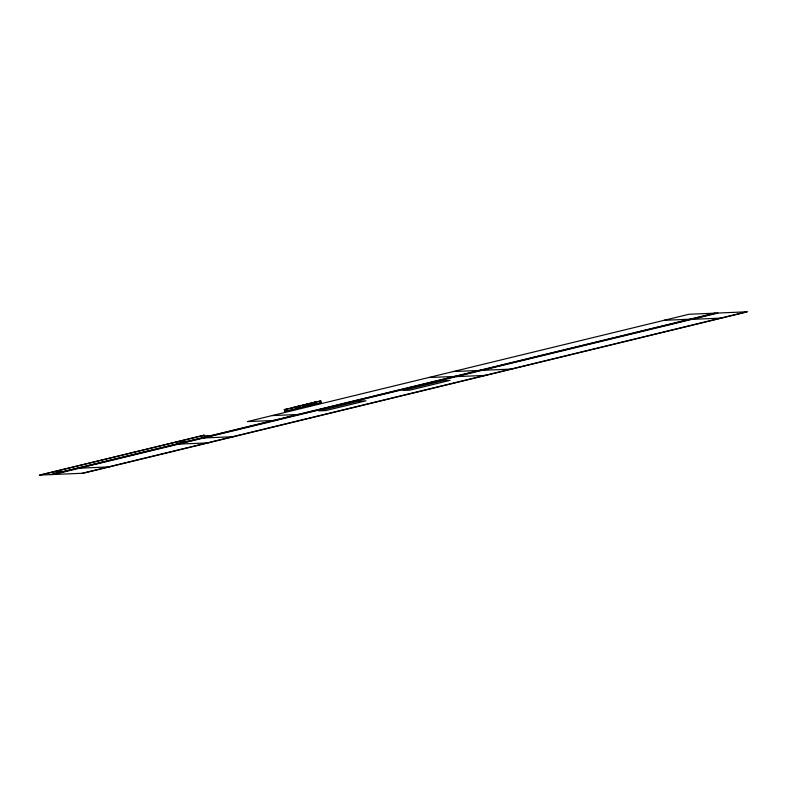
<?xml version="1.0" encoding="UTF-8"?>
<svg xmlns="http://www.w3.org/2000/svg" width="787" height="787" viewBox="0 0 787 787"><rect width="100%" height="100%" fill="white"/><g stroke="black" fill="none" stroke-linecap="round" stroke-linejoin="round"><path stroke-width="1.18" d="M314.761 404.193L312.223 404.675L311.77 402.796L320.83 400.986L321.273 402.865L315.292 404.056M295.863 408.817C293.895 409.555 302.67 407.43 299.296 407.991M287.009 410.971L293.128 409.702L292.675 407.823L284.294 409.584L284.737 411.463L286.114 411.404L287.491 411.07L287.048 409.191L286.252 409.23L292.675 407.823M295.518 408.856C289.557 410.637 307.058 406.417 299.513 407.892M305.474 404.479L303.959 404.882L304.805 404.872L305.258 406.751L303.88 407.086L302.503 407.145L302.06 405.266L306.241 404.292L306.694 406.171L304.412 406.79L305.258 406.751M296.256 408.709L298.873 408.079M296.246 408.669L298.775 408.06M306.468 404.193L307.097 406.072L306.468 404.193L310.708 403.17M284.294 409.584L287.048 409.191M302.06 405.266L304.805 404.872M311.77 402.796L315.066 402.383L315.518 404.262L312.223 404.675M315.066 402.383L314.279 402.383L320.83 400.986M284.737 411.463L286.045 411.148M302.503 407.145L306.694 406.171M306.92 406.072C312.311 406.476 315.075 401.99 307.845 403.898L308.288 405.777M308.73 403.583L309.183 405.462L311.15 405.049M50.427 474.62L714.685 313.187M51.667 474.571L715.934 313.128M53.644 474.482L717.911 313.049M82.143 473.272L746.41 311.839M311.288 403.269L309.222 403.564L309.675 405.443L311.741 405.148M664.159 320.299L691.124 319.158M691.94 319.355L721.669 318.096M453.223 371.543L512.003 369.054M428.581 377.553L457.522 376.324M456.293 376.629L486.022 375.369M321.273 402.865L314.721 404.262L315.518 404.262M306.241 404.292L306.477 406.181M293.128 409.702L286.655 411.021L287.491 411.07M272.105 415.585L299.06 414.444M274.329 420.455L247.364 421.596L688.969 314.269L747.65 311.78L83.383 473.223L40.462 475.043M201.275 435.959L212.47 435.486M203.941 437.956L233.68 436.696M176.76 441.92L187.965 441.448M178.58 444.124L208.319 442.865M79.625 468.176L109.363 466.907M52.837 472.043L64.032 471.561M319.443 401.321L319.896 403.2M313.688 402.718L314.131 404.597M309.448 403.731L309.901 405.61M309.045 403.574L309.488 405.453M303.428 405.216L303.88 407.086M291.298 408.158L291.741 410.037M285.661 409.525L286.114 411.404M293.394 407.459L301.372 405.6L293.394 407.459M295.115 407.027L299.926 405.964L295.115 407.027M203.872 435.231L39.35 475.22L204.364 435.211L203.872 435.231M359.02 401.104L318.814 410.873L325.759 410.578L365.955 400.809L359.02 401.104M443.13 380.662L402.934 390.431L409.87 390.136L450.075 380.367L443.13 380.662"/></g></svg>
